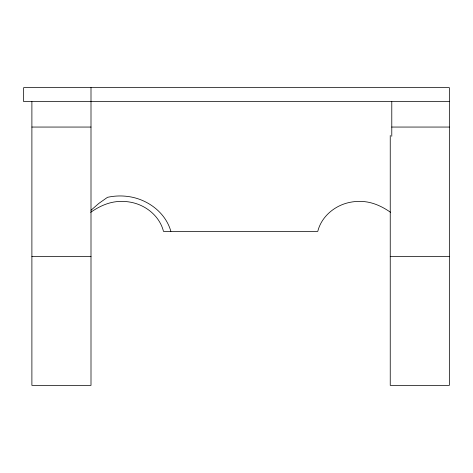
<?xml version="1.0" encoding="UTF-8"?>
<svg xmlns="http://www.w3.org/2000/svg" width="473" height="473" viewBox="0 0 473 473"><rect width="100%" height="100%" fill="white"/><g stroke="black" fill="none" stroke-linecap="round" stroke-linejoin="round"><path stroke-width="0.71" d="M90.999 210.254L98.851 203.402L107.477 197.33A58.469 58.469 0 0 1 127.864 196.472C147.162 198.914 165.509 212.229 170.883 231.386M90.639 212.347C97.651 207.434 105.485 203.496 113.987 202.018A47.631 47.631 0 0 1 133.51 202.846C147.505 206.376 159.945 217.107 163.481 231.386L317.767 231.386C321.297 217.107 333.737 206.376 347.738 202.846A47.631 47.631 0 0 1 367.261 202.018C375.757 203.491 383.591 207.434 390.603 212.347M449.35 101.606L23.65 101.606L23.65 87.623L449.35 87.623L449.35 385.377L390.243 385.377L390.243 135.449M31.892 127.054L90.999 127.054M391.721 127.054L449.35 127.054M31.892 256.626L90.999 256.626M390.243 256.626L449.35 256.626M391.786 101.606L391.786 136.313M90.999 87.623L90.999 385.377L31.892 385.377L31.892 101.606"/></g></svg>
